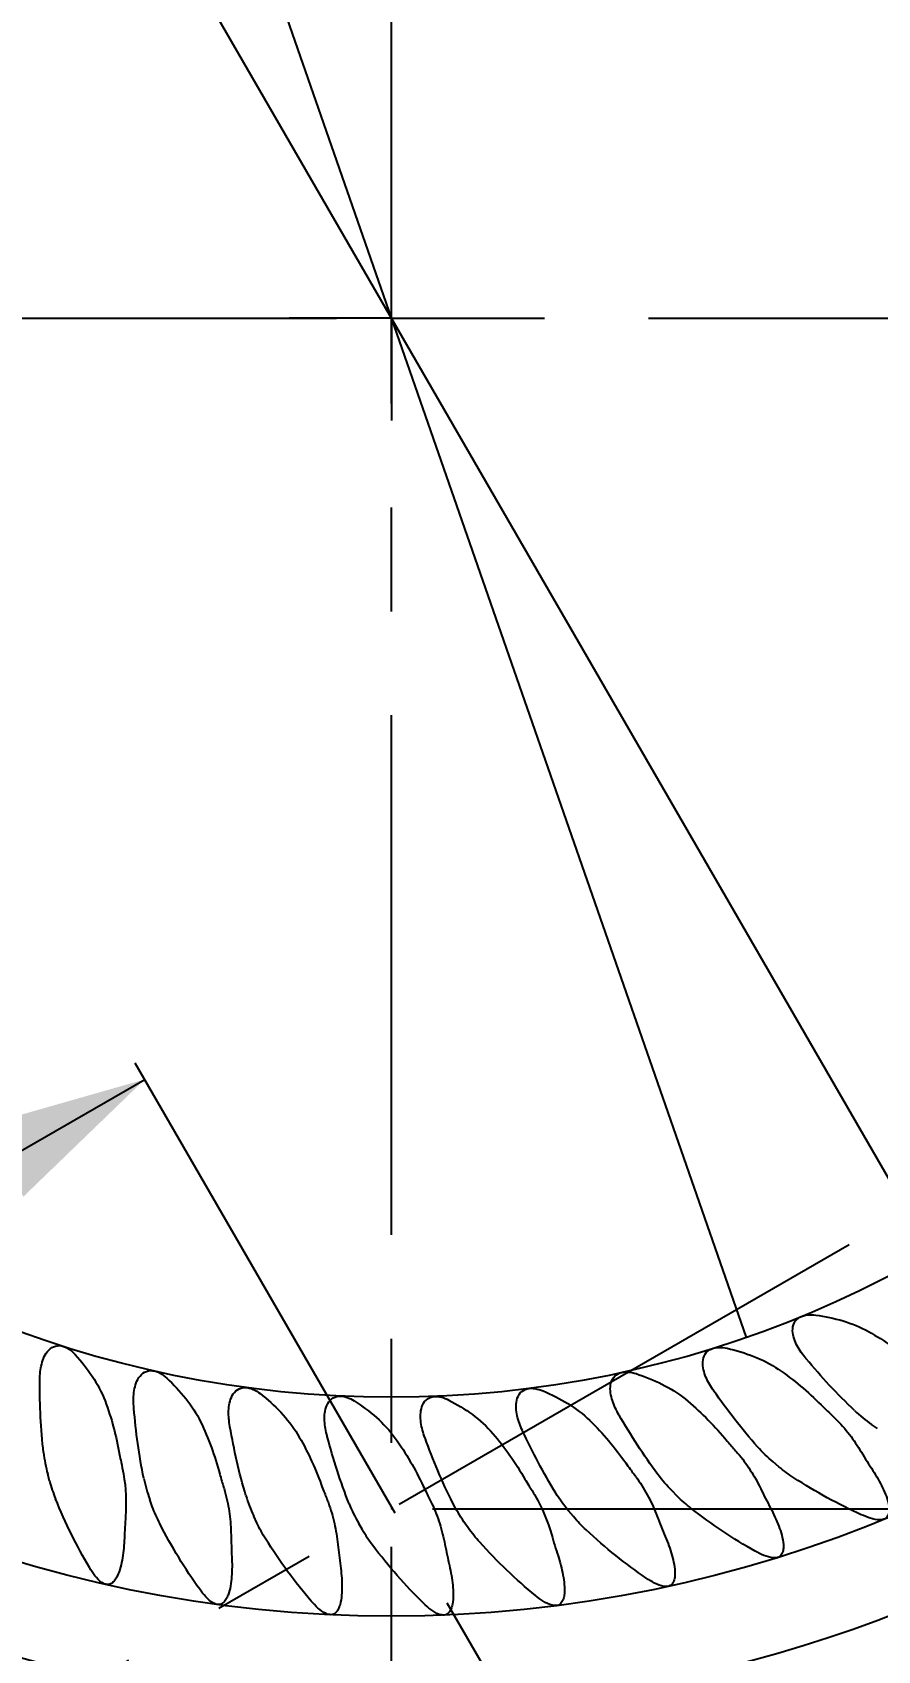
# Model space of a CAD drawing. Header units: millimetres. Extents: x 8 to 3888, y -9869 to 412.
# Drawn here: x 115.14 to 135.79, y 169.19 to 208.74 of the extents above; entities that cross this region are included whole.
import ezdxf

# ---------------------------------------------------------------- set-up
doc = ezdxf.new("R2010")
doc.units = ezdxf.units.MM
doc.header["$PDSIZE"] = -1
doc.linetypes.add('CENTERX2', pattern=[20.32, 12.7, -2.54, 2.54, -2.54])
doc.layers.add('CENTERLINE', color=4, linetype='CENTERX2')
doc.layers.add('DIMENSIONS', color=2, linetype='Continuous')
doc.layers.add('OUTLINE', color=7, linetype='Continuous', lineweight=25)
doc.styles.add('SLDTEXTSTYLE0', font='TXT', dxfattribs={"width": 0.75})
doc.dimstyles.new('SLDDIMSTYLE0', dxfattribs={"dimtxt": 3.5, "dimasz": 2, "dimexe": 0, "dimexo": 0.0625, "dimgap": 0.875, "dimtad": 1, "dimdec": 1, "dimrnd": 1e-09, "dimzin": 12, "dimdsep": 46, "dimtxsty": 'SLDTEXTSTYLE0', "dimblk1": 'NONE', "dimsah": 1, "dimcen": 0, "dimadec": 0, "dimazin": 3, "dimtfac": 1, "dimtdec": 1, "dimtmove": 0, "dimatfit": 3, "dimldrblk": 'NONE', "dimfxl": 0, "dimfrac": 2, "dimtolj": 1, "dimtzin": 12, "dimarcsym": 0})
doc.dimstyles.new('SLDDIMSTYLE1', dxfattribs={"dimtxt": 3.5, "dimasz": 2, "dimexe": 0, "dimexo": 0.0625, "dimgap": 0.875, "dimtad": 1, "dimrnd": 1e-09, "dimzin": 12, "dimdsep": 46, "dimtxsty": 'SLDTEXTSTYLE0', "dimsah": 1, "dimcen": 0.09, "dimadec": 0, "dimazin": 3, "dimtfac": 1, "dimtofl": 0, "dimtmove": 0, "dimatfit": 3, "dimfxl": 0, "dimfrac": 2, "dimtolj": 1, "dimtzin": 12, "dimarcsym": 0})
doc.dimstyles.new('SLDDIMSTYLE2', dxfattribs={"dimtxt": 3.5, "dimasz": 2, "dimexe": 0, "dimexo": 0.0625, "dimgap": 0.875, "dimtad": 1, "dimdec": 4, "dimzin": 12, "dimdsep": 46, "dimtxsty": 'SLDTEXTSTYLE0', "dimsah": 1, "dimcen": 0.09, "dimazin": 3, "dimtfac": 1, "dimtofl": 0, "dimtmove": 0, "dimatfit": 3, "dimfxl": 0, "dimfrac": 2, "dimtolj": 1, "dimtzin": 12, "dimarcsym": 0})

# ---------------------------------------------------------------- blocks, each defined once
blk = doc.blocks.new('_D')
at = {"layer": 'DIMENSIONS'}
for q in [(94.388, 286.649), (132.576, 176.843)]:
    blk.add_line((115.247, 226.67), q, dxfattribs=at)
blk.add_solid([(115.247, 226.67), (115.062, 228.723), (114.118, 228.395)], dxfattribs=at)
at = {"layer": 'DIMENSIONS', "char_height": 3.5, "attachment_point": 1, "rotation": 289.1766, "style": 'SLDTEXTSTYLE0'}
for s, insert in [('%%c', (99.169, 286.631)), ('52,8', (100.894, 281.67))]:
    blk.add_mtext(s, dxfattribs=dict(at, insert=insert))
blk = doc.blocks.new('_None')
blk = doc.blocks.new('_D_1')
at = {"layer": 'DIMENSIONS'}
for q in [(77.725, 281.754), (139.774, 174.281)]:
    blk.add_line((108.049, 229.232), q, dxfattribs=at)
blk.add_solid([(108.049, 229.232), (107.482, 231.214), (106.616, 230.714)], dxfattribs=at)
at = {"layer": 'DIMENSIONS', "char_height": 3.5, "attachment_point": 1, "rotation": 300, "style": 'SLDTEXTSTYLE0'}
for s, insert in [('%%c', (82.425, 282.634)), ('63,5', (85.051, 278.086))]:
    blk.add_mtext(s, dxfattribs=dict(at, insert=insert))
blk = doc.blocks.new('_D_2')
at = {"layer": 'DIMENSIONS'}
for p, q in [((199.912, 201.757), (210.803, 201.757)), ((208.803, 172.656), (208.803, 201.757)), ((124.912, 172.656), (210.803, 172.656))]:
    blk.add_line(p, q, dxfattribs=at)
for points in [[(208.803, 201.757), (208.303, 199.757), (209.303, 199.757)], [(208.803, 172.656), (209.303, 174.656), (208.303, 174.656)]]:
    blk.add_solid(points, dxfattribs=at)
at = {"layer": 'DIMENSIONS', "insert": (204.291, 182.681), "char_height": 3.5, "attachment_point": 1, "rotation": 90, "style": 'SLDTEXTSTYLE0'}
blk.add_mtext('29,1', dxfattribs=at)
blk = doc.blocks.new('_D_3')
at = {"layer": 'DIMENSIONS'}
for p, q in [((47.912, 201.757), (37.912, 201.757)), ((39.912, 148.757), (39.912, 201.757)), ((122.912, 148.757), (37.912, 148.757))]:
    blk.add_line(p, q, dxfattribs=at)
for points in [[(39.912, 201.757), (39.412, 199.757), (40.412, 199.757)], [(39.912, 148.757), (40.412, 150.757), (39.412, 150.757)]]:
    blk.add_solid(points, dxfattribs=at)
at = {"layer": 'DIMENSIONS', "insert": (35.4, 172.67), "char_height": 3.5, "attachment_point": 1, "rotation": 90, "style": 'SLDTEXTSTYLE0'}
blk.add_mtext('53', dxfattribs=at)
blk = doc.blocks.new('_D_4')
at = {"layer": 'DIMENSIONS'}
blk.add_line((134.666, 154.085), (146.809, 133.053), dxfattribs=at)
blk.add_arc((123.912, 172.713), 43.795, 270, 300, dxfattribs=at)
for points in [[(145.809, 134.785), (143.814, 134.264), (144.295, 133.386)], [(123.912, 128.918), (125.922, 128.464), (125.9, 129.463)]]:
    blk.add_solid(points, dxfattribs=at)
at = {"layer": 'DIMENSIONS', "insert": (130.679, 133.857), "char_height": 3.5, "attachment_point": 1, "rotation": 15, "style": 'SLDTEXTSTYLE0'}
blk.add_mtext('30°', dxfattribs=at)
blk = doc.blocks.new('SW_CENTERMARKSYMBOL_0')
at = {"layer": 'CENTERLINE', "color": 0}
for q in [(0, 2.5), (-2.5, 0), (0, -2.5), (2.5, 0)]:
    blk.add_line((0, 0), q, dxfattribs=at)

msp = doc.modelspace()

# ---------------------------------------------------------------- linework, layer by layer
at = {"color": 51, "linetype": 'Continuous', "lineweight": 18}
msp.add_point((123.91153, 172.65634), dxfattribs=at)
at = {"layer": 'CENTERLINE'}
for p, q in [((123.91153, 118.38715), (123.91153, 279.77333)), ((48.91153, 201.75653), (198.91153, 201.75653)), ((134.16609, 154.95128), (116.88633, 184.88071)), ((106.50147, 162.60464), (141.32159, 182.70804))]:
    msp.add_line(p, q, dxfattribs=at)
at = {"layer": 'CENTERLINE', "linetype": 'Continuous'}
msp.add_line((110.95813, 179.14866), (117.88633, 183.14866), dxfattribs=at)
at = {"layer": 'CENTERLINE'}
msp.add_solid([(117.88633, 183.14866), (113.92223, 182.01468), (114.92223, 180.28263)], dxfattribs=at)
at = {"layer": 'OUTLINE'}
for p, q in [((135.78862, 174.61343), (135.63964, 174.71774)), ((133.37774, 173.68156), (133.23842, 173.79846)), ((115.56265, 173.32926), (115.51558, 173.50494)), ((118.07202, 172.70979), (118.00982, 172.88069)), ((130.89483, 172.96336), (130.76623, 173.09196)), ((120.62584, 172.31137), (120.54897, 172.4762)), ((128.35876, 172.46429), (128.24186, 172.60361)), ((123.20465, 172.13705), (123.11372, 172.29455)), ((125.78885, 172.18815), (125.68454, 172.33713))]:
    msp.add_line(p, q, dxfattribs=at)
for radius in [44.5, 31.72583, 26.37716]:
    msp.add_circle((123.91153, 201.75653), radius, dxfattribs=at)
msp.add_arc((123.91153, 201.75653), 33.96882, 235.173677, 304.826323, dxfattribs=at)
for points, knots in [([(134.04053, 176.32338), (133.95803, 176.42201), (133.88335, 176.52562), (133.76348, 176.75144), (133.7163, 176.87643), (133.7119, 177.06874), (133.72241, 177.13476), (133.78138, 177.25349), (133.82964, 177.30273), (133.94605, 177.36827), (134.01209, 177.38521), (134.14497, 177.39861), (134.2107, 177.39539), (134.27602, 177.38656)], [0, 0, 0, 0, 0.25, 0.25, 0.5, 0.5, 0.625, 0.625, 0.75, 0.75, 0.875, 0.875, 1, 1, 1, 1]), ([(134.27602, 177.38656), (134.5023, 177.35597), (134.72761, 177.31035), (135.15969, 177.18035), (135.3681, 177.09577), (135.56656, 176.98554)], [0, 0, 0, 0, 0.5, 0.5, 1, 1, 1, 1]), ([(115.32268, 175.76281), (115.32287, 175.8914), (115.33227, 176.01876), (115.3856, 176.26881), (115.4298, 176.39488), (115.55004, 176.54503), (115.60053, 176.58885), (115.72202, 176.6419), (115.79064, 176.64859), (115.92194, 176.62397), (115.98343, 176.5945), (116.09383, 176.51936), (116.14211, 176.47464), (116.18647, 176.42589)], [0, 0, 0, 0, 0.25, 0.25, 0.5, 0.5, 0.625, 0.625, 0.75, 0.75, 0.875, 0.875, 1, 1, 1, 1]), ([(116.18647, 176.42589), (116.33873, 176.25856), (116.47987, 176.08213), (116.7295, 175.70247), (116.83632, 175.50066), (116.91731, 175.28914)], [0, 0, 0, 0, 0.5, 0.5, 1, 1, 1, 1]), ([(131.78534, 175.53736), (131.71175, 175.6428), (131.64639, 175.75253), (131.54665, 175.98794), (131.51055, 176.11657), (131.52292, 176.30853), (131.53915, 176.37338), (131.60824, 176.48652), (131.6606, 176.53136), (131.78228, 176.5865), (131.84956, 176.59763), (131.98309, 176.5994), (132.04829, 176.59046), (132.11259, 176.57597)], [0, 0, 0, 0, 0.25, 0.25, 0.5, 0.5, 0.625, 0.625, 0.75, 0.75, 0.875, 0.875, 1, 1, 1, 1]), ([(132.11259, 176.57597), (132.33473, 176.52591), (132.5556, 176.46079), (132.97518, 176.29343), (133.17541, 176.19094), (133.36327, 176.064)], [0, 0, 0, 0, 0.5, 0.5, 1, 1, 1, 1]), ([(117.62086, 175.11316), (117.60985, 175.24127), (117.60811, 175.36897), (117.63945, 175.62271), (117.67249, 175.75216), (117.77919, 175.91222), (117.82567, 175.96027), (117.94207, 176.02371), (118.00984, 176.03636), (118.14279, 176.02327), (118.20661, 175.99927), (118.32314, 175.93403), (118.37514, 175.8937), (118.42358, 175.849)], [0, 0, 0, 0, 0.25, 0.25, 0.5, 0.5, 0.625, 0.625, 0.75, 0.75, 0.875, 0.875, 1, 1, 1, 1]), ([(135.22596, 175.05457), (135.01499, 175.25292), (134.81222, 175.45912), (134.41876, 175.88258), (134.228, 176.10009), (134.04566, 176.31725)], [0, 0, 0, 0, 0.5, 0.5, 1, 1, 1, 1]), ([(115.41519, 174.02886), (115.38097, 174.31741), (115.35822, 174.60588), (115.32909, 175.18191), (115.32276, 175.47078), (115.32267, 175.75482)], [0, 0, 0, 0, 0.5, 0.5, 1, 1, 1, 1]), ([(119.96692, 174.66628), (119.94479, 174.79294), (119.93192, 174.92001), (119.94102, 175.17551), (119.96266, 175.30735), (120.055, 175.47609), (120.09712, 175.52801), (120.20755, 175.60135), (120.27396, 175.61986), (120.40754, 175.61842), (120.47322, 175.60007), (120.59499, 175.54524), (120.6503, 175.50958), (120.70245, 175.46927)], [0, 0, 0, 0, 0.25, 0.25, 0.5, 0.5, 0.625, 0.625, 0.75, 0.75, 0.875, 0.875, 1, 1, 1, 1]), ([(129.47022, 174.95088), (129.4061, 175.06234), (129.35056, 175.17734), (129.27172, 175.42055), (129.24696, 175.55183), (129.27602, 175.74199), (129.29784, 175.80518), (129.37652, 175.91187), (129.4326, 175.95197), (129.55862, 175.9963), (129.62661, 176.00152), (129.75979, 175.99165), (129.82396, 175.97706), (129.88676, 175.95702)], [0, 0, 0, 0, 0.25, 0.25, 0.5, 0.5, 0.625, 0.625, 0.75, 0.75, 0.875, 0.875, 1, 1, 1, 1]), ([(129.88676, 175.95702), (130.10318, 175.88795), (130.31755, 175.8039), (130.72154, 175.60034), (130.91213, 175.48069), (131.08805, 175.33799)], [0, 0, 0, 0, 0.5, 0.5, 1, 1, 1, 1]), ([(120.70245, 175.46927), (120.88182, 175.33065), (121.05361, 175.17932), (121.3649, 174.84867), (121.50323, 174.67072), (121.61958, 174.47671)], [0, 0, 0, 0, 0.5, 0.5, 1, 1, 1, 1]), ([(122.343, 174.42557), (122.30992, 174.54982), (122.28602, 174.67528), (122.27282, 174.93061), (122.28288, 175.06383), (122.36017, 175.23998), (122.3976, 175.29537), (122.50122, 175.37806), (122.56576, 175.40228), (122.69896, 175.41249), (122.76598, 175.39993), (122.89207, 175.35592), (122.95028, 175.32523), (123.00575, 175.28962)], [0, 0, 0, 0, 0.25, 0.25, 0.5, 0.5, 0.625, 0.625, 0.75, 0.75, 0.875, 0.875, 1, 1, 1, 1]), ([(123.00575, 175.28962), (123.19506, 175.16808), (123.37646, 175.0348), (123.71574, 174.73316), (123.87244, 174.56477), (124.0059, 174.38076)], [0, 0, 0, 0, 0.5, 0.5, 1, 1, 1, 1]), ([(124.73102, 174.39287), (124.68723, 174.51376), (124.6525, 174.63666), (124.61709, 174.88987), (124.6155, 175.02346), (124.67714, 175.20568), (124.7096, 175.26412), (124.80562, 175.35552), (124.86781, 175.38528), (124.99961, 175.40705), (125.06747, 175.40039), (125.19692, 175.36753), (125.25758, 175.34203), (125.31594, 175.31139)], [0, 0, 0, 0, 0.25, 0.25, 0.5, 0.5, 0.625, 0.625, 0.75, 0.75, 0.875, 0.875, 1, 1, 1, 1]), ([(125.31594, 175.31139), (125.51485, 175.20696), (125.70702, 175.09013), (126.0713, 174.81929), (126.24237, 174.665), (126.39149, 174.49316)], [0, 0, 0, 0, 0.5, 0.5, 1, 1, 1, 1]), ([(127.1128, 174.56842), (127.05864, 174.68504), (127.01333, 174.80444), (126.95599, 175.0536), (126.94277, 175.18654), (126.98829, 175.37344), (127.01553, 175.43448), (127.10322, 175.53391), (127.16257, 175.56898), (127.29198, 175.60215), (127.36016, 175.60143), (127.49198, 175.57998), (127.55463, 175.55986), (127.61544, 175.53442)], [0, 0, 0, 0, 0.25, 0.25, 0.5, 0.5, 0.625, 0.625, 0.75, 0.75, 0.875, 0.875, 1, 1, 1, 1]), ([(127.61544, 175.53442), (127.82462, 175.44692), (128.03052, 175.34475), (128.41595, 175.10638), (128.5955, 174.97045), (128.75822, 174.81305)], [0, 0, 0, 0, 0.5, 0.5, 1, 1, 1, 1]), ([(132.85568, 174.17006), (132.66269, 174.38617), (132.47867, 174.60925), (132.12381, 175.06514), (131.95269, 175.2985), (131.78992, 175.53081)], [0, 0, 0, 0, 0.5, 0.5, 1, 1, 1, 1]), ([(117.86415, 173.39387), (117.80493, 173.67824), (117.75712, 173.96359), (117.67789, 174.53497), (117.6464, 174.82228), (117.62155, 175.1052)], [0, 0, 0, 0, 0.5, 0.5, 1, 1, 1, 1]), ([(130.41732, 173.4955), (130.24382, 173.72772), (130.07995, 173.96601), (129.7663, 174.4509), (129.61616, 174.69828), (129.47422, 174.94396)], [0, 0, 0, 0, 0.5, 0.5, 1, 1, 1, 1]), ([(134.75496, 174.85985), (134.87882, 174.7375), (134.99441, 174.6058), (135.2058, 174.33163), (135.30251, 174.18832), (135.39162, 174.03977)], [0, 0, 0, 0, 0.5, 0.5, 1, 1, 1, 1]), ([(132.3695, 174.01714), (132.48201, 173.8847), (132.58588, 173.74321), (132.77265, 173.45152), (132.85648, 173.30034), (132.93226, 173.14468)], [0, 0, 0, 0, 0.5, 0.5, 1, 1, 1, 1]), ([(129.91966, 173.38553), (130.01978, 173.2444), (130.11115, 173.09419), (130.27238, 172.78617), (130.34258, 172.62833), (130.40425, 172.46735)], [0, 0, 0, 0, 0.5, 0.5, 1, 1, 1, 1]), ([(135.3903, 172.50973), (135.11319, 172.63492), (134.83602, 172.77247), (134.28177, 173.0757), (134.00815, 173.23964), (133.74167, 173.41257)], [0, 0, 0, 0, 0.5, 0.5, 1, 1, 1, 1]), ([(135.67267, 173.58872), (135.76091, 173.45189), (135.84173, 173.31266), (135.94558, 173.09672), (135.977, 173.02409), (136.03001, 172.87675), (136.05202, 172.80176), (136.06969, 172.68801), (136.07306, 172.64948), (136.07004, 172.57241), (136.06376, 172.53354), (136.03111, 172.46196), (136.00232, 172.42973), (135.92877, 172.39163), (135.88654, 172.38468), (135.76469, 172.38192), (135.68578, 172.401), (135.53528, 172.44771), (135.46235, 172.47718), (135.3903, 172.50973)], [0, 0, 0, 0, 0.25, 0.25, 0.375, 0.375, 0.5, 0.5, 0.5625, 0.5625, 0.625, 0.625, 0.6875, 0.6875, 0.75, 0.75, 0.875, 0.875, 1, 1, 1, 1]), ([(116.53911, 171.215), (116.38336, 171.47744), (116.23552, 171.74875), (115.95742, 172.31083), (115.82635, 172.60376), (115.70648, 172.90018)], [0, 0, 0, 0, 0.5, 0.5, 1, 1, 1, 1]), ([(119.85387, 173.04161), (119.89995, 172.87374), (119.93431, 172.70145), (119.98032, 172.35761), (119.99231, 172.18544), (119.9952, 172.01306)], [0, 0, 0, 0, 0.5, 0.5, 1, 1, 1, 1]), ([(122.37199, 172.79723), (122.43247, 172.63415), (122.48173, 172.46545), (122.55746, 172.12738), (122.58447, 171.95679), (122.60242, 171.78491)], [0, 0, 0, 0, 0.5, 0.5, 1, 1, 1, 1]), ([(124.90181, 172.77325), (124.97606, 172.61653), (125.03992, 172.45269), (125.14499, 172.12207), (125.18676, 171.95443), (125.2196, 171.78487)], [0, 0, 0, 0, 0.5, 0.5, 1, 1, 1, 1]), ([(132.79759, 171.62058), (132.53242, 171.76946), (132.26841, 171.93058), (131.7432, 172.28061), (131.48438, 172.46813), (131.23392, 172.66368)], [0, 0, 0, 0, 0.5, 0.5, 1, 1, 1, 1]), ([(133.17293, 172.67085), (133.24888, 172.52691), (133.31776, 172.37985), (133.40169, 172.15755), (133.4265, 172.08306), (133.46646, 171.93217), (133.48194, 171.85554), (133.48989, 171.74109), (133.49005, 171.7029), (133.48069, 171.62593), (133.47134, 171.58773), (133.43294, 171.51844), (133.40201, 171.48867), (133.32537, 171.45627), (133.28295, 171.45279), (133.16004, 171.46029), (133.08413, 171.48588), (132.93647, 171.54617), (132.8663, 171.58201), (132.79759, 171.62058)], [0, 0, 0, 0, 0.25, 0.25, 0.375, 0.375, 0.5, 0.5, 0.5625, 0.5625, 0.625, 0.625, 0.6875, 0.6875, 0.75, 0.75, 0.875, 0.875, 1, 1, 1, 1]), ([(119.22903, 170.68867), (119.05126, 170.93619), (118.88035, 171.19349), (118.55398, 171.72974), (118.39771, 172.01049), (118.2527, 172.29487)], [0, 0, 0, 0, 0.5, 0.5, 1, 1, 1, 1]), ([(130.13726, 170.96079), (129.88603, 171.13224), (129.63715, 171.3157), (129.14493, 171.70976), (128.90297, 171.9195), (128.67045, 172.13619)], [0, 0, 0, 0, 0.5, 0.5, 1, 1, 1, 1]), ([(117.38929, 171.9369), (117.38312, 171.77477), (117.36924, 171.61286), (117.33093, 171.37888), (117.31525, 171.3023), (117.27488, 171.15274), (117.25054, 171.07945), (117.19973, 170.97467), (117.18052, 170.94098), (117.13419, 170.87902), (117.10732, 170.85066), (117.03946, 170.8093), (116.99779, 170.79865), (116.91504, 170.80844), (116.87641, 170.82654), (116.77329, 170.89447), (116.7202, 170.95474), (116.62232, 171.0809), (116.5794, 171.14712), (116.53911, 171.215)], [0, 0, 0, 0, 0.25, 0.25, 0.375, 0.375, 0.5, 0.5, 0.5625, 0.5625, 0.625, 0.625, 0.6875, 0.6875, 0.75, 0.75, 0.875, 0.875, 1, 1, 1, 1]), ([(121.9546, 170.39879), (121.75609, 170.62967), (121.56339, 170.87109), (121.19112, 171.37742), (121.01098, 171.64352), (120.84199, 171.91378)], [0, 0, 0, 0, 0.5, 0.5, 1, 1, 1, 1]), ([(124.69505, 170.34756), (124.47729, 170.56015), (124.26421, 170.78391), (123.84876, 171.25641), (123.64628, 171.50565), (123.45463, 171.75982)], [0, 0, 0, 0, 0.5, 0.5, 1, 1, 1, 1]), ([(127.42954, 170.53537), (127.19415, 170.72812), (126.96228, 170.93252), (126.50672, 171.36753), (126.28359, 171.59792), (126.07076, 171.83414)], [0, 0, 0, 0, 0.5, 0.5, 1, 1, 1, 1]), ([(130.6027, 171.97435), (130.66567, 171.82471), (130.72138, 171.67246), (130.78557, 171.4442), (130.80377, 171.36804), (130.83048, 171.21478), (130.83932, 171.13702), (130.83755, 171.02266), (130.8345, 170.98483), (130.81914, 170.9098), (130.80683, 170.87207), (130.7629, 170.80523), (130.73025, 170.77801), (130.65069, 170.75123), (130.60788, 170.75127), (130.48654, 170.76881), (130.41181, 170.80128), (130.27058, 170.87371), (130.2028, 170.91606), (130.13726, 170.96079)], [0, 0, 0, 0, 0.25, 0.25, 0.375, 0.375, 0.5, 0.5, 0.5625, 0.5625, 0.625, 0.625, 0.6875, 0.6875, 0.75, 0.75, 0.875, 0.875, 1, 1, 1, 1]), ([(120.01306, 171.48192), (120.02105, 171.31983), (120.02134, 171.15738), (120.00355, 170.92087), (119.9946, 170.84316), (119.96737, 170.69047), (119.94934, 170.61488), (119.90793, 170.50649), (119.89168, 170.47124), (119.8511, 170.40582), (119.82698, 170.37539), (119.76294, 170.32816), (119.72244, 170.31391), (119.63905, 170.3164), (119.59898, 170.33106), (119.49042, 170.38965), (119.43226, 170.44504), (119.32364, 170.56229), (119.27509, 170.62455), (119.22903, 170.68867)], [0, 0, 0, 0, 0.25, 0.25, 0.375, 0.375, 0.5, 0.5, 0.5625, 0.5625, 0.625, 0.625, 0.6875, 0.6875, 0.75, 0.75, 0.875, 0.875, 1, 1, 1, 1]), ([(125.32942, 171.2649), (125.36554, 171.10618), (125.39407, 170.94598), (125.41759, 170.70923), (125.42225, 170.63084), (125.42175, 170.47494), (125.41688, 170.39671), (125.39458, 170.28322), (125.38453, 170.2457), (125.35549, 170.17448), (125.33631, 170.13994), (125.28101, 170.08356), (125.243, 170.06313), (125.16089, 170.05239), (125.11878, 170.06028), (125.00325, 170.09934), (124.9356, 170.14427), (124.81009, 170.23967), (124.75163, 170.29232), (124.69505, 170.34756)], [0, 0, 0, 0, 0.25, 0.25, 0.375, 0.375, 0.5, 0.5, 0.5625, 0.5625, 0.625, 0.625, 0.6875, 0.6875, 0.75, 0.75, 0.875, 0.875, 1, 1, 1, 1]), ([(127.98155, 171.5045), (128.03134, 171.34962), (128.07368, 171.19266), (128.11773, 170.95913), (128.1292, 170.88153), (128.14234, 170.72633), (128.14433, 170.64797), (128.13217, 170.53329), (128.12561, 170.49545), (128.10293, 170.42137), (128.08683, 170.38521), (128.03733, 170.3244), (128.0012, 170.30025), (127.9205, 170.28194), (127.87784, 170.28593), (127.75852, 170.31469), (127.68727, 170.35359), (127.55342, 170.43798), (127.49061, 170.48536), (127.42954, 170.53537)], [0, 0, 0, 0, 0.25, 0.25, 0.375, 0.375, 0.5, 0.5, 0.5625, 0.5625, 0.625, 0.625, 0.6875, 0.6875, 0.75, 0.75, 0.875, 0.875, 1, 1, 1, 1]), ([(122.66651, 171.25735), (122.68862, 171.09631), (122.70308, 170.93433), (122.70592, 170.69677), (122.70374, 170.61841), (122.68978, 170.46353), (122.67823, 170.38623), (122.64626, 170.2749), (122.63304, 170.23839), (122.59809, 170.16985), (122.57614, 170.13709), (122.51644, 170.08538), (122.47696, 170.06803), (122.3943, 170.06393), (122.35306, 170.07519), (122.24027, 170.12429), (122.17697, 170.17491), (122.05966, 170.28139), (122.00603, 170.33897), (121.9546, 170.39879)], [0, 0, 0, 0, 0.25, 0.25, 0.375, 0.375, 0.5, 0.5, 0.5625, 0.5625, 0.625, 0.625, 0.6875, 0.6875, 0.75, 0.75, 0.875, 0.875, 1, 1, 1, 1])]:
    msp.add_open_spline(points, degree=3, knots=knots, dxfattribs=at)
for points in [[(135.56656, 176.98554), (135.96128, 176.7663), (136.32938, 176.50256), (136.68337, 176.20834)], [(133.36327, 176.064), (133.73754, 175.81109), (134.08123, 175.51625), (134.40809, 175.19242)], [(134.04566, 176.31725), (134.04395, 176.31929), (134.04224, 176.32134), (134.04053, 176.32338)], [(115.32267, 175.75482), (115.32267, 175.75748), (115.32267, 175.76015), (115.32268, 175.76281)], [(118.42358, 175.849), (118.75627, 175.542), (119.05269, 175.18714), (119.25071, 174.78027)], [(116.91731, 175.28914), (117.07866, 174.86774), (117.19116, 174.42911), (117.27326, 173.9759)], [(131.08805, 175.33799), (131.43901, 175.05329), (131.75568, 174.72959), (132.05294, 174.37867)], [(131.78992, 175.53081), (131.78839, 175.53299), (131.78686, 175.53518), (131.78534, 175.53736)], [(117.62155, 175.1052), (117.62132, 175.10785), (117.62109, 175.1105), (117.62086, 175.11316)], [(129.47422, 174.94396), (129.47288, 174.94627), (129.47155, 174.94858), (129.47022, 174.95088)], [(134.40809, 175.19242), (134.45123, 175.14969), (134.49508, 175.10764), (134.53964, 175.06625)], [(134.53964, 175.06625), (134.61252, 174.99854), (134.68425, 174.9297), (134.75496, 174.85985)], [(135.22596, 175.05457), (135.35599, 174.93231), (135.49377, 174.81989), (135.63964, 174.71774)], [(119.25071, 174.78027), (119.44825, 174.37437), (119.59853, 173.94721), (119.71976, 173.50305)], [(119.9683, 174.65841), (119.96784, 174.66103), (119.96738, 174.66365), (119.96692, 174.66628)], [(120.35913, 172.97474), (120.19026, 173.53532), (120.0672, 174.09863), (119.9683, 174.65841)], [(121.61958, 174.47671), (121.85184, 174.08941), (122.03875, 173.67695), (122.19817, 173.24523)], [(126.39149, 174.49316), (126.68775, 174.15176), (126.94338, 173.77798), (127.17513, 173.38086)], [(127.11618, 174.56117), (127.11505, 174.56358), (127.11393, 174.566), (127.1128, 174.56842)], [(127.92946, 173.03602), (127.62161, 173.5332), (127.35686, 174.04546), (127.11618, 174.56117)], [(128.75822, 174.81305), (129.08322, 174.49866), (129.37043, 174.14856), (129.63582, 173.77328)], [(122.34507, 174.41785), (122.34438, 174.42042), (122.34369, 174.42299), (122.343, 174.42557)], [(122.88115, 172.77465), (122.66357, 173.3196), (122.49204, 173.87005), (122.34507, 174.41785)], [(124.0059, 174.38076), (124.27115, 174.01502), (124.49326, 173.6204), (124.68961, 173.2044)], [(124.73375, 174.38535), (124.73284, 174.38786), (124.73193, 174.39036), (124.73102, 174.39287)], [(125.41101, 172.79513), (125.14677, 173.31902), (124.92792, 173.85242), (124.73375, 174.38535)], [(132.05294, 174.37867), (132.09219, 174.33233), (132.13221, 174.28662), (132.17298, 174.24151)], [(132.17298, 174.24151), (132.23971, 174.16769), (132.30517, 174.09286), (132.3695, 174.01714)], [(133.23842, 173.79846), (133.10269, 173.91235), (132.97515, 174.03627), (132.85568, 174.17006)], [(135.39162, 174.03977), (135.48361, 173.88642), (135.57752, 173.73624), (135.67267, 173.58872)], [(115.41519, 174.02886), (115.43605, 173.85306), (115.46968, 173.67624), (115.51558, 173.50494)], [(117.27326, 173.9759), (117.28409, 173.91615), (117.29589, 173.85655), (117.30865, 173.7971)], [(117.30865, 173.7971), (117.32952, 173.69977), (117.3488, 173.60224), (117.36664, 173.50453)], [(129.63582, 173.77328), (129.67089, 173.72369), (129.70678, 173.67467), (129.74345, 173.62618)], [(133.74167, 173.41257), (133.61495, 173.49481), (133.49357, 173.58437), (133.37774, 173.68156)], [(115.56265, 173.32926), (115.60156, 173.18407), (115.65014, 173.0395), (115.70648, 172.90018)], [(117.36664, 173.50453), (117.42965, 173.15952), (117.44222, 172.81347), (117.41779, 172.46757)], [(117.86415, 173.39387), (117.90044, 173.21965), (117.9494, 173.04668), (118.00982, 172.88069)], [(119.71976, 173.50305), (119.73576, 173.44447), (119.75271, 173.38612), (119.7706, 173.32802)], [(119.7706, 173.32802), (119.79985, 173.23298), (119.82755, 173.1375), (119.85387, 173.04161)], [(122.19817, 173.24523), (122.21921, 173.18826), (122.24118, 173.13161), (122.26406, 173.07529)], [(127.17513, 173.38086), (127.20575, 173.3284), (127.23723, 173.27643), (127.26954, 173.22494)], [(129.74345, 173.62618), (129.80349, 173.54682), (129.86218, 173.46657), (129.91966, 173.38553)], [(130.76623, 173.09196), (130.64101, 173.21718), (130.52413, 173.35255), (130.41732, 173.4955)], [(120.35913, 172.97474), (120.41043, 172.80445), (120.4743, 172.63633), (120.54897, 172.4762)], [(122.26406, 173.07529), (122.30146, 172.98322), (122.33739, 172.89052), (122.37199, 172.79723)], [(124.68961, 173.2044), (124.71554, 173.14947), (124.74237, 173.09496), (124.77007, 173.04084)], [(124.77007, 173.04084), (124.81535, 172.95239), (124.85921, 172.86317), (124.90181, 172.77325)], [(127.26954, 173.22494), (127.32237, 173.14074), (127.37385, 173.05568), (127.42411, 172.96985)], [(127.42411, 172.96985), (127.59916, 172.67087), (127.73046, 172.34988), (127.82682, 172.01292)], [(128.24186, 172.60361), (128.12795, 172.73936), (128.02296, 172.88501), (127.92946, 173.03602)], [(131.23392, 172.66368), (131.11471, 172.75676), (131.00161, 172.85657), (130.89483, 172.96336)], [(132.93226, 173.14468), (133.01053, 172.98393), (133.09099, 172.82613), (133.17293, 172.67085)], [(117.41779, 172.46757), (117.4052, 172.28935), (117.39598, 172.11247), (117.38929, 171.9369)], [(118.2527, 172.29487), (118.18419, 172.42924), (118.12382, 172.56747), (118.07202, 172.70978)], [(122.88115, 172.77465), (122.94695, 172.60983), (123.02529, 172.44773), (123.11372, 172.29455)], [(125.68454, 172.33713), (125.58317, 172.4819), (125.49101, 172.63652), (125.41101, 172.79513)], [(128.67045, 172.13619), (128.55953, 172.23956), (128.45559, 172.34889), (128.35876, 172.46429)], [(130.40425, 172.46735), (130.4682, 172.30041), (130.5346, 172.1362), (130.6027, 171.97435)], [(120.84199, 171.91378), (120.76167, 172.04222), (120.68956, 172.17472), (120.62584, 172.31137)], [(123.45463, 171.75982), (123.36297, 171.88138), (123.27966, 172.00714), (123.20465, 172.13705)], [(126.07076, 171.83414), (125.96993, 171.94605), (125.87583, 172.06394), (125.78885, 172.18815)], [(119.9952, 172.01306), (119.99819, 171.8344), (120.00442, 171.65738), (120.01306, 171.48192)], [(122.60242, 171.78491), (122.62097, 171.60717), (122.6426, 171.43137), (122.66651, 171.25735)], [(125.2196, 171.78487), (125.25358, 171.6094), (125.29045, 171.43616), (125.32942, 171.2649)], [(127.82682, 172.01292), (127.87597, 171.84106), (127.9278, 171.67169), (127.98155, 171.5045)]]:
    msp.add_open_spline(points, degree=3, dxfattribs=at)

# ---------------------------------------------------------------- block references
at = {"layer": 'CENTERLINE'}
msp.add_blockref('SW_CENTERMARKSYMBOL_0', (123.91153, 201.75653), dxfattribs=at)

# ---------------------------------------------------------------- dimensions: what is measured, and where the dimension line sits
at = {"layer": 'DIMENSIONS'}
for p1, p2, picture, middle in [((132.57592, 176.84302), (115.24714, 226.67004), '_D', (97.22886, 278.47967)), ((139.77444, 174.28116), (108.04861, 229.23191), '_D_1', (82.05023, 274.26246))]:
    dim = msp.add_diameter_dim_2p(p1=p1, p2=p2, dimstyle='SLDDIMSTYLE0', dxfattribs=at)
    dim.commit()
    dim.dimension.update_dxf_attribs({"geometry": picture, "text_midpoint": middle, "dimtype": 163})
dim = msp.add_angular_dim_2l(base=(135.24648, 130.41011), line1=((123.91153, 118.38715), (123.91153, 279.77333)), line2=((134.16609, 154.95128), (116.88633, 184.88071)), dimstyle='SLDDIMSTYLE2', dxfattribs=at)
dim.commit()
dim.dimension.update_dxf_attribs({"geometry": '_D_4', "text_midpoint": (135.24648, 130.41011), "dimtype": 162})
for base, p1, p2, picture, middle in [((39.91153, 201.75653), (123.91153, 148.75653), (48.91153, 201.75653), '_D_3', (39.91153, 175.25653)), ((208.80302, 201.75653), (123.91153, 172.65634), (198.91153, 201.75653), '_D_2', (208.80302, 187.20643))]:
    dim = msp.add_linear_dim(base=base, p1=p1, p2=p2, angle=90, dimstyle='SLDDIMSTYLE1', dxfattribs=at)
    dim.commit()
    dim.dimension.update_dxf_attribs({"geometry": picture, "text_midpoint": middle, "dimtype": 160})

doc.saveas('drawing.dxf')
